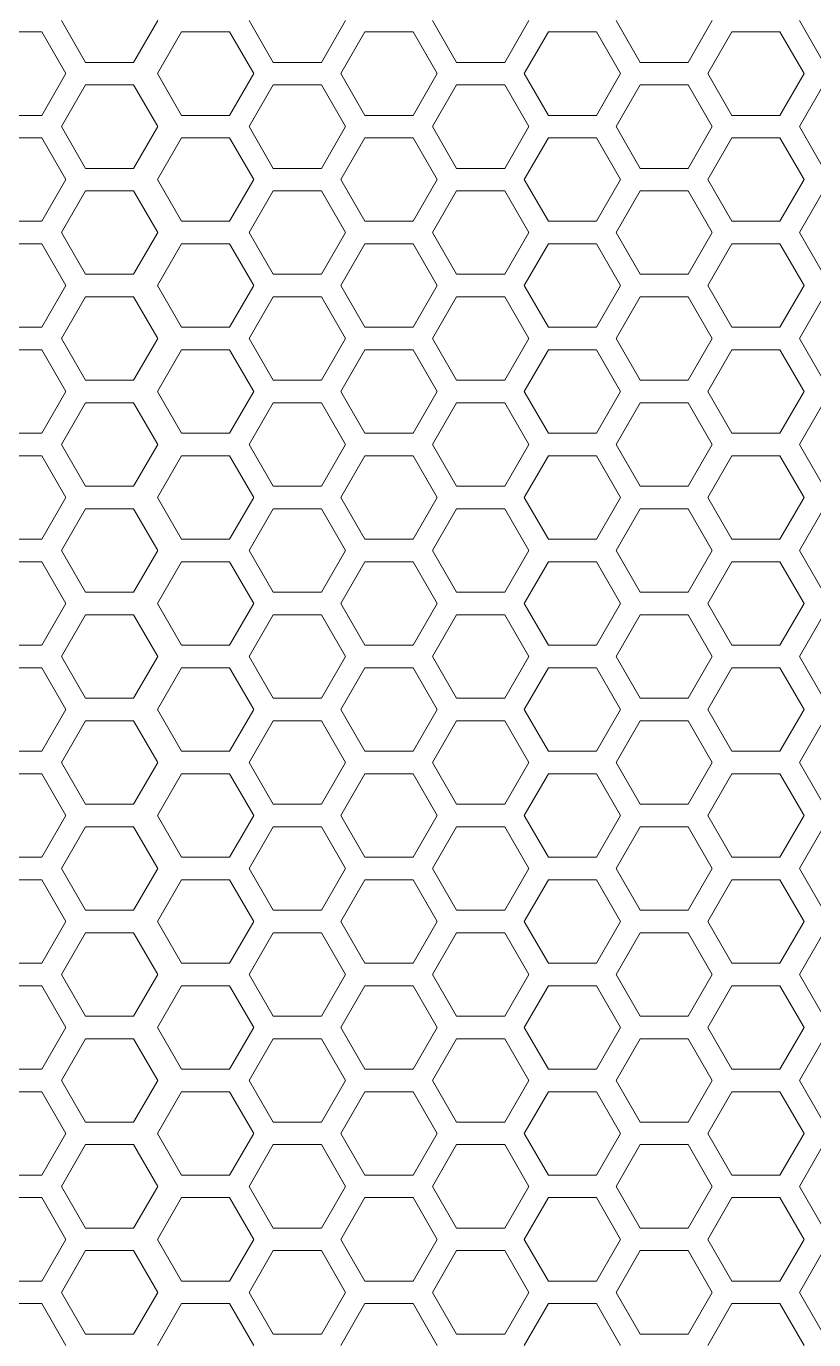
# Model space of a CAD drawing. Header units: millimetres. Extents: x 0 to 140, y -17 to 195.
# Drawn here: x 64.78 to 69.23, y 151.4 to 158.83 of the extents above; entities that cross this region are included whole.
import ezdxf

# ---------------------------------------------------------------- set-up
doc = ezdxf.new("R2010")
doc.units = ezdxf.units.MM
doc.layers.add('4203-42785_1_0', color=7, linetype='Continuous')

# ---------------------------------------------------------------- blocks, each defined once
blk = doc.blocks.new('a')
at = {"layer": '4203-42785_1_0', "color": 0, "linetype": 'ByBlock', "lineweight": 9}
for p, q in [((1507.2261, 468.6078), (1507.3328, 468.423)), ((1507.5463, 468.423), (1507.653, 468.6078)), ((1508.0394, 468.6078), (1508.1461, 468.423)), ((1508.3595, 468.423), (1508.4662, 468.6078)), ((1508.8527, 468.6078), (1508.9594, 468.423)), ((1509.1728, 468.423), (1509.2795, 468.6078)), ((1509.6659, 468.6078), (1509.7726, 468.423)), ((1516.1721, 468.6078), (1516.2788, 468.423)), ((1516.4922, 468.423), (1516.5989, 468.6078)), ((1506.9262, 468.5579), (1506.8194, 468.3731)), ((1507.1396, 468.5579), (1506.9262, 468.5579)), ((1507.2464, 468.3731), (1507.1396, 468.5579)), ((1507.7395, 468.5579), (1507.6327, 468.3731)), ((1507.9529, 468.5579), (1507.7395, 468.5579)), ((1508.0596, 468.3731), (1507.9529, 468.5579)), ((1508.5527, 468.5579), (1508.446, 468.3731)), ((1508.7661, 468.5579), (1508.5527, 468.5579)), ((1508.8728, 468.3731), (1508.7661, 468.5579)), ((1509.366, 468.5579), (1509.2593, 468.3731)), ((1509.5794, 468.5579), (1509.366, 468.5579)), ((1509.6862, 468.3731), (1509.5794, 468.5579)), ((1516.0855, 468.5579), (1515.8721, 468.5579)), ((1516.1923, 468.3731), (1516.0855, 468.5579)), ((1507.3328, 468.423), (1507.5463, 468.423)), ((1508.1461, 468.423), (1508.3595, 468.423)), ((1508.9594, 468.423), (1509.1728, 468.423)), ((1516.2788, 468.423), (1516.4922, 468.423)), ((1506.8194, 468.3731), (1506.9262, 468.1882)), ((1507.1396, 468.1882), (1507.2464, 468.3731)), ((1507.6327, 468.3731), (1507.7395, 468.1882)), ((1507.9529, 468.1882), (1508.0596, 468.3731)), ((1508.446, 468.3731), (1508.5527, 468.1882)), ((1508.7661, 468.1882), (1508.8728, 468.3731)), ((1509.2593, 468.3731), (1509.366, 468.1882)), ((1509.5794, 468.1882), (1509.6862, 468.3731)), ((1516.0855, 468.1882), (1516.1923, 468.3731)), ((1507.3328, 468.3232), (1507.2261, 468.1383)), ((1507.5463, 468.3232), (1507.3328, 468.3232)), ((1507.653, 468.1383), (1507.5463, 468.3232)), ((1508.1461, 468.3232), (1508.0394, 468.1383)), ((1508.3595, 468.3232), (1508.1461, 468.3232)), ((1508.4662, 468.1383), (1508.3595, 468.3232)), ((1508.9594, 468.3232), (1508.8527, 468.1383)), ((1509.1728, 468.3232), (1508.9594, 468.3232)), ((1509.2795, 468.1383), (1509.1728, 468.3232)), ((1509.7726, 468.3232), (1509.6659, 468.1383)), ((1516.2788, 468.3232), (1516.1721, 468.1383)), ((1516.4922, 468.3232), (1516.2788, 468.3232)), ((1516.5989, 468.1383), (1516.4922, 468.3232)), ((1506.9262, 468.1882), (1507.1396, 468.1882)), ((1507.7395, 468.1882), (1507.9529, 468.1882)), ((1508.5527, 468.1882), (1508.7661, 468.1882)), ((1509.366, 468.1882), (1509.5794, 468.1882)), ((1515.8721, 468.1882), (1516.0855, 468.1882)), ((1507.2261, 468.1383), (1507.3328, 467.9534)), ((1507.5463, 467.9534), (1507.653, 468.1383)), ((1508.0394, 468.1383), (1508.1461, 467.9534)), ((1508.3595, 467.9534), (1508.4662, 468.1383)), ((1508.8527, 468.1383), (1508.9594, 467.9534)), ((1509.1728, 467.9534), (1509.2795, 468.1383)), ((1509.6659, 468.1383), (1509.7726, 467.9534)), ((1516.1721, 468.1383), (1516.2788, 467.9534)), ((1516.4922, 467.9534), (1516.5989, 468.1383)), ((1506.9262, 468.0884), (1506.8194, 467.9035)), ((1507.1396, 468.0884), (1506.9262, 468.0884)), ((1507.2464, 467.9035), (1507.1396, 468.0884)), ((1507.7395, 468.0884), (1507.6327, 467.9035)), ((1507.9529, 468.0884), (1507.7395, 468.0884)), ((1508.0596, 467.9035), (1507.9529, 468.0884)), ((1508.5527, 468.0884), (1508.446, 467.9035)), ((1508.7661, 468.0884), (1508.5527, 468.0884)), ((1508.8728, 467.9035), (1508.7661, 468.0884)), ((1509.366, 468.0884), (1509.2593, 467.9035)), ((1509.5794, 468.0884), (1509.366, 468.0884)), ((1509.6862, 467.9035), (1509.5794, 468.0884)), ((1516.0855, 468.0884), (1515.8721, 468.0884)), ((1516.1923, 467.9035), (1516.0855, 468.0884)), ((1507.3328, 467.9534), (1507.5463, 467.9534)), ((1508.1461, 467.9534), (1508.3595, 467.9534)), ((1508.9594, 467.9534), (1509.1728, 467.9534)), ((1516.2788, 467.9534), (1516.4922, 467.9534)), ((1506.8194, 467.9035), (1506.9262, 467.7187)), ((1507.1396, 467.7187), (1507.2464, 467.9035)), ((1507.6327, 467.9035), (1507.7395, 467.7187)), ((1507.9529, 467.7187), (1508.0596, 467.9035)), ((1508.446, 467.9035), (1508.5527, 467.7187)), ((1508.7661, 467.7187), (1508.8728, 467.9035)), ((1509.2593, 467.9035), (1509.366, 467.7187)), ((1509.5794, 467.7187), (1509.6862, 467.9035)), ((1516.0855, 467.7187), (1516.1923, 467.9035)), ((1507.3328, 467.8536), (1507.2261, 467.6687)), ((1507.5463, 467.8536), (1507.3328, 467.8536)), ((1507.653, 467.6687), (1507.5463, 467.8536)), ((1508.1461, 467.8536), (1508.0394, 467.6687)), ((1508.3595, 467.8536), (1508.1461, 467.8536)), ((1508.4662, 467.6687), (1508.3595, 467.8536)), ((1508.9594, 467.8536), (1508.8527, 467.6687)), ((1509.1728, 467.8536), (1508.9594, 467.8536)), ((1509.2795, 467.6687), (1509.1728, 467.8536)), ((1509.7726, 467.8536), (1509.6659, 467.6687)), ((1516.2788, 467.8536), (1516.1721, 467.6687)), ((1516.4922, 467.8536), (1516.2788, 467.8536)), ((1516.5989, 467.6687), (1516.4922, 467.8536)), ((1506.9262, 467.7187), (1507.1396, 467.7187)), ((1507.7395, 467.7187), (1507.9529, 467.7187)), ((1508.5527, 467.7187), (1508.7661, 467.7187)), ((1509.366, 467.7187), (1509.5794, 467.7187)), ((1515.8721, 467.7187), (1516.0855, 467.7187)), ((1507.2261, 467.6687), (1507.3328, 467.4839)), ((1507.5463, 467.4839), (1507.653, 467.6687)), ((1508.0394, 467.6687), (1508.1461, 467.4839)), ((1508.3595, 467.4839), (1508.4662, 467.6687)), ((1508.8527, 467.6687), (1508.9594, 467.4839)), ((1509.1728, 467.4839), (1509.2795, 467.6687)), ((1509.6659, 467.6687), (1509.7726, 467.4839)), ((1516.1721, 467.6687), (1516.2788, 467.4839)), ((1516.4922, 467.4839), (1516.5989, 467.6687)), ((1506.9262, 467.6188), (1506.8194, 467.434)), ((1507.1396, 467.6188), (1506.9262, 467.6188)), ((1507.2464, 467.434), (1507.1396, 467.6188)), ((1507.7395, 467.6188), (1507.6327, 467.434)), ((1507.9529, 467.6188), (1507.7395, 467.6188)), ((1508.0596, 467.434), (1507.9529, 467.6188)), ((1508.5527, 467.6188), (1508.446, 467.434)), ((1508.7661, 467.6188), (1508.5527, 467.6188)), ((1508.8728, 467.434), (1508.7661, 467.6188)), ((1509.366, 467.6188), (1509.2593, 467.434)), ((1509.5794, 467.6188), (1509.366, 467.6188)), ((1509.6862, 467.434), (1509.5794, 467.6188)), ((1516.0855, 467.6188), (1515.8721, 467.6188)), ((1516.1923, 467.434), (1516.0855, 467.6188)), ((1507.3328, 467.4839), (1507.5463, 467.4839)), ((1508.1461, 467.4839), (1508.3595, 467.4839)), ((1508.9594, 467.4839), (1509.1728, 467.4839)), ((1516.2788, 467.4839), (1516.4922, 467.4839)), ((1506.8194, 467.434), (1506.9262, 467.2491)), ((1507.1396, 467.2491), (1507.2464, 467.434)), ((1507.6327, 467.434), (1507.7395, 467.2491)), ((1507.9529, 467.2491), (1508.0596, 467.434)), ((1508.446, 467.434), (1508.5527, 467.2491)), ((1508.7661, 467.2491), (1508.8728, 467.434)), ((1509.2593, 467.434), (1509.366, 467.2491)), ((1509.5794, 467.2491), (1509.6862, 467.434)), ((1516.0855, 467.2491), (1516.1923, 467.434)), ((1507.3328, 467.3841), (1507.2261, 467.1992)), ((1507.5463, 467.3841), (1507.3328, 467.3841)), ((1507.653, 467.1992), (1507.5463, 467.3841)), ((1508.1461, 467.3841), (1508.0394, 467.1992)), ((1508.3595, 467.3841), (1508.1461, 467.3841)), ((1508.4662, 467.1992), (1508.3595, 467.3841)), ((1508.9594, 467.3841), (1508.8527, 467.1992)), ((1509.1728, 467.3841), (1508.9594, 467.3841)), ((1509.2795, 467.1992), (1509.1728, 467.3841)), ((1509.7726, 467.3841), (1509.6659, 467.1992)), ((1516.2788, 467.3841), (1516.1721, 467.1992)), ((1516.4922, 467.3841), (1516.2788, 467.3841)), ((1516.5989, 467.1992), (1516.4922, 467.3841)), ((1506.9262, 467.2491), (1507.1396, 467.2491)), ((1507.7395, 467.2491), (1507.9529, 467.2491)), ((1508.5527, 467.2491), (1508.7661, 467.2491)), ((1509.366, 467.2491), (1509.5794, 467.2491)), ((1515.8721, 467.2491), (1516.0855, 467.2491)), ((1507.2261, 467.1992), (1507.3328, 467.0143)), ((1507.5463, 467.0143), (1507.653, 467.1992)), ((1508.0394, 467.1992), (1508.1461, 467.0143)), ((1508.3595, 467.0143), (1508.4662, 467.1992)), ((1508.8527, 467.1992), (1508.9594, 467.0143)), ((1509.1728, 467.0143), (1509.2795, 467.1992)), ((1509.6659, 467.1992), (1509.7726, 467.0143)), ((1516.1721, 467.1992), (1516.2788, 467.0143)), ((1516.4922, 467.0143), (1516.5989, 467.1992)), ((1506.9262, 467.1493), (1506.8194, 466.9644)), ((1507.1396, 467.1493), (1506.9262, 467.1493)), ((1507.2464, 466.9644), (1507.1396, 467.1493)), ((1507.7395, 467.1493), (1507.6327, 466.9644)), ((1507.9529, 467.1493), (1507.7395, 467.1493)), ((1508.0596, 466.9644), (1507.9529, 467.1493)), ((1508.5527, 467.1493), (1508.446, 466.9644)), ((1508.7661, 467.1493), (1508.5527, 467.1493)), ((1508.8728, 466.9644), (1508.7661, 467.1493)), ((1509.366, 467.1493), (1509.2593, 466.9644)), ((1509.5794, 467.1493), (1509.366, 467.1493)), ((1509.6862, 466.9644), (1509.5794, 467.1493)), ((1516.0855, 467.1493), (1515.8721, 467.1493)), ((1516.1923, 466.9644), (1516.0855, 467.1493)), ((1507.3328, 467.0143), (1507.5463, 467.0143)), ((1508.1461, 467.0143), (1508.3595, 467.0143)), ((1508.9594, 467.0143), (1509.1728, 467.0143)), ((1516.2788, 467.0143), (1516.4922, 467.0143)), ((1506.8194, 466.9644), (1506.9262, 466.7796)), ((1507.1396, 466.7796), (1507.2464, 466.9644)), ((1507.6327, 466.9644), (1507.7395, 466.7796)), ((1507.9529, 466.7796), (1508.0596, 466.9644)), ((1508.446, 466.9644), (1508.5527, 466.7796)), ((1508.7661, 466.7796), (1508.8728, 466.9644)), ((1509.2593, 466.9644), (1509.366, 466.7796)), ((1509.5794, 466.7796), (1509.6862, 466.9644)), ((1516.0855, 466.7796), (1516.1923, 466.9644)), ((1507.3328, 466.9145), (1507.2261, 466.7297)), ((1507.5463, 466.9145), (1507.3328, 466.9145)), ((1507.653, 466.7297), (1507.5463, 466.9145)), ((1508.1461, 466.9145), (1508.0394, 466.7297)), ((1508.3595, 466.9145), (1508.1461, 466.9145)), ((1508.4662, 466.7297), (1508.3595, 466.9145)), ((1508.9594, 466.9145), (1508.8527, 466.7297)), ((1509.1728, 466.9145), (1508.9594, 466.9145)), ((1509.2795, 466.7297), (1509.1728, 466.9145)), ((1509.7726, 466.9145), (1509.6659, 466.7297)), ((1516.2788, 466.9145), (1516.1721, 466.7297)), ((1516.4922, 466.9145), (1516.2788, 466.9145)), ((1516.5989, 466.7297), (1516.4922, 466.9145)), ((1506.9262, 466.7796), (1507.1396, 466.7796)), ((1507.7395, 466.7796), (1507.9529, 466.7796)), ((1508.5527, 466.7796), (1508.7661, 466.7796)), ((1509.366, 466.7796), (1509.5794, 466.7796)), ((1515.8721, 466.7796), (1516.0855, 466.7796)), ((1507.2261, 466.7297), (1507.3328, 466.5448)), ((1507.5463, 466.5448), (1507.653, 466.7297)), ((1508.0394, 466.7297), (1508.1461, 466.5448)), ((1508.3595, 466.5448), (1508.4662, 466.7297)), ((1508.8527, 466.7297), (1508.9594, 466.5448)), ((1509.1728, 466.5448), (1509.2795, 466.7297)), ((1509.6659, 466.7297), (1509.7726, 466.5448)), ((1516.1721, 466.7297), (1516.2788, 466.5448)), ((1516.4922, 466.5448), (1516.5989, 466.7297)), ((1506.9262, 466.6798), (1506.8194, 466.4949)), ((1507.1396, 466.6798), (1506.9262, 466.6798)), ((1507.2464, 466.4949), (1507.1396, 466.6798)), ((1507.7395, 466.6798), (1507.6327, 466.4949)), ((1507.9529, 466.6798), (1507.7395, 466.6798)), ((1508.0596, 466.4949), (1507.9529, 466.6798)), ((1508.5527, 466.6798), (1508.446, 466.4949)), ((1508.7661, 466.6798), (1508.5527, 466.6798)), ((1508.8728, 466.4949), (1508.7661, 466.6798)), ((1509.366, 466.6798), (1509.2593, 466.4949)), ((1509.5794, 466.6798), (1509.366, 466.6798)), ((1509.6862, 466.4949), (1509.5794, 466.6798)), ((1516.0855, 466.6798), (1515.8721, 466.6798)), ((1516.1923, 466.4949), (1516.0855, 466.6798)), ((1507.3328, 466.5448), (1507.5463, 466.5448)), ((1508.1461, 466.5448), (1508.3595, 466.5448)), ((1508.9594, 466.5448), (1509.1728, 466.5448)), ((1516.2788, 466.5448), (1516.4922, 466.5448)), ((1506.8194, 466.4949), (1506.9262, 466.31)), ((1507.1396, 466.31), (1507.2464, 466.4949)), ((1507.6327, 466.4949), (1507.7395, 466.31)), ((1507.9529, 466.31), (1508.0596, 466.4949)), ((1508.446, 466.4949), (1508.5527, 466.31)), ((1508.7661, 466.31), (1508.8728, 466.4949)), ((1509.2593, 466.4949), (1509.366, 466.31)), ((1509.5794, 466.31), (1509.6862, 466.4949)), ((1516.0855, 466.31), (1516.1923, 466.4949)), ((1507.3328, 466.445), (1507.2261, 466.2601)), ((1507.5463, 466.445), (1507.3328, 466.445)), ((1507.653, 466.2601), (1507.5463, 466.445)), ((1508.1461, 466.445), (1508.0394, 466.2601)), ((1508.3595, 466.445), (1508.1461, 466.445)), ((1508.4662, 466.2601), (1508.3595, 466.445)), ((1508.9594, 466.445), (1508.8527, 466.2601)), ((1509.1728, 466.445), (1508.9594, 466.445)), ((1509.2795, 466.2601), (1509.1728, 466.445)), ((1509.7726, 466.445), (1509.6659, 466.2601)), ((1516.2788, 466.445), (1516.1721, 466.2601)), ((1516.4922, 466.445), (1516.2788, 466.445)), ((1516.5989, 466.2601), (1516.4922, 466.445)), ((1506.9262, 466.31), (1507.1396, 466.31)), ((1507.7395, 466.31), (1507.9529, 466.31)), ((1508.5527, 466.31), (1508.7661, 466.31)), ((1509.366, 466.31), (1509.5794, 466.31)), ((1515.8721, 466.31), (1516.0855, 466.31)), ((1507.2261, 466.2601), (1507.3328, 466.0753)), ((1507.5463, 466.0753), (1507.653, 466.2601)), ((1508.0394, 466.2601), (1508.1461, 466.0753)), ((1508.3595, 466.0753), (1508.4662, 466.2601)), ((1508.8527, 466.2601), (1508.9594, 466.0753)), ((1509.1728, 466.0753), (1509.2795, 466.2601)), ((1509.6659, 466.2601), (1509.7726, 466.0753)), ((1516.1721, 466.2601), (1516.2788, 466.0753)), ((1516.4922, 466.0753), (1516.5989, 466.2601)), ((1506.9262, 466.2102), (1506.8194, 466.0253)), ((1507.1396, 466.2102), (1506.9262, 466.2102)), ((1507.2464, 466.0253), (1507.1396, 466.2102)), ((1507.7395, 466.2102), (1507.6327, 466.0253)), ((1507.9529, 466.2102), (1507.7395, 466.2102)), ((1508.0596, 466.0253), (1507.9529, 466.2102)), ((1508.5527, 466.2102), (1508.446, 466.0253)), ((1508.7661, 466.2102), (1508.5527, 466.2102)), ((1508.8728, 466.0253), (1508.7661, 466.2102)), ((1509.366, 466.2102), (1509.2593, 466.0253)), ((1509.5794, 466.2102), (1509.366, 466.2102)), ((1509.6862, 466.0253), (1509.5794, 466.2102)), ((1516.0855, 466.2102), (1515.8721, 466.2102)), ((1516.1923, 466.0253), (1516.0855, 466.2102)), ((1507.3328, 466.0753), (1507.5463, 466.0753)), ((1508.1461, 466.0753), (1508.3595, 466.0753)), ((1508.9594, 466.0753), (1509.1728, 466.0753)), ((1516.2788, 466.0753), (1516.4922, 466.0753)), ((1506.8194, 466.0253), (1506.9262, 465.8405)), ((1507.1396, 465.8405), (1507.2464, 466.0253)), ((1507.6327, 466.0253), (1507.7395, 465.8405)), ((1507.9529, 465.8405), (1508.0596, 466.0253)), ((1508.446, 466.0253), (1508.5527, 465.8405)), ((1508.7661, 465.8405), (1508.8728, 466.0253)), ((1509.2593, 466.0253), (1509.366, 465.8405)), ((1509.5794, 465.8405), (1509.6862, 466.0253)), ((1516.0855, 465.8405), (1516.1923, 466.0253)), ((1507.3328, 465.9754), (1507.2261, 465.7906)), ((1507.5463, 465.9754), (1507.3328, 465.9754)), ((1507.653, 465.7906), (1507.5463, 465.9754)), ((1508.1461, 465.9754), (1508.0394, 465.7906)), ((1508.3595, 465.9754), (1508.1461, 465.9754)), ((1508.4662, 465.7906), (1508.3595, 465.9754)), ((1508.9594, 465.9754), (1508.8527, 465.7906)), ((1509.1728, 465.9754), (1508.9594, 465.9754)), ((1509.2795, 465.7906), (1509.1728, 465.9754)), ((1509.7726, 465.9754), (1509.6659, 465.7906)), ((1516.2788, 465.9754), (1516.1721, 465.7906)), ((1516.4922, 465.9754), (1516.2788, 465.9754)), ((1516.5989, 465.7906), (1516.4922, 465.9754)), ((1506.9262, 465.8405), (1507.1396, 465.8405)), ((1507.2261, 465.7906), (1507.3328, 465.6057)), ((1507.5463, 465.6057), (1507.653, 465.7906)), ((1507.7395, 465.8405), (1507.9529, 465.8405)), ((1508.0394, 465.7906), (1508.1461, 465.6057)), ((1508.3595, 465.6057), (1508.4662, 465.7906)), ((1508.5527, 465.8405), (1508.7661, 465.8405)), ((1508.8527, 465.7906), (1508.9594, 465.6057)), ((1509.1728, 465.6057), (1509.2795, 465.7906)), ((1509.366, 465.8405), (1509.5794, 465.8405)), ((1509.6659, 465.7906), (1509.7726, 465.6057)), ((1515.8721, 465.8405), (1516.0855, 465.8405)), ((1516.1721, 465.7906), (1516.2788, 465.6057)), ((1516.4922, 465.6057), (1516.5989, 465.7906)), ((1506.9262, 465.7407), (1506.8194, 465.5558)), ((1507.1396, 465.7407), (1506.9262, 465.7407)), ((1507.2464, 465.5558), (1507.1396, 465.7407)), ((1507.7395, 465.7407), (1507.6327, 465.5558)), ((1507.9529, 465.7407), (1507.7395, 465.7407)), ((1508.0596, 465.5558), (1507.9529, 465.7407)), ((1508.5527, 465.7407), (1508.446, 465.5558)), ((1508.7661, 465.7407), (1508.5527, 465.7407)), ((1508.8728, 465.5558), (1508.7661, 465.7407)), ((1509.366, 465.7407), (1509.2593, 465.5558)), ((1509.5794, 465.7407), (1509.366, 465.7407)), ((1509.6862, 465.5558), (1509.5794, 465.7407)), ((1516.0855, 465.7407), (1515.8721, 465.7407)), ((1516.1923, 465.5558), (1516.0855, 465.7407)), ((1506.8194, 465.5558), (1506.9262, 465.3709)), ((1507.1396, 465.3709), (1507.2464, 465.5558)), ((1507.3328, 465.6057), (1507.5463, 465.6057)), ((1507.6327, 465.5558), (1507.7395, 465.3709)), ((1507.9529, 465.3709), (1508.0596, 465.5558)), ((1508.1461, 465.6057), (1508.3595, 465.6057)), ((1508.446, 465.5558), (1508.5527, 465.3709)), ((1508.7661, 465.3709), (1508.8728, 465.5558)), ((1508.9594, 465.6057), (1509.1728, 465.6057)), ((1509.2593, 465.5558), (1509.366, 465.3709)), ((1509.5794, 465.3709), (1509.6862, 465.5558)), ((1516.0855, 465.3709), (1516.1923, 465.5558)), ((1516.2788, 465.6057), (1516.4922, 465.6057)), ((1507.3328, 465.5059), (1507.2261, 465.321)), ((1507.5463, 465.5059), (1507.3328, 465.5059)), ((1507.653, 465.321), (1507.5463, 465.5059)), ((1508.1461, 465.5059), (1508.0394, 465.321)), ((1508.3595, 465.5059), (1508.1461, 465.5059)), ((1508.4662, 465.321), (1508.3595, 465.5059)), ((1508.9594, 465.5059), (1508.8527, 465.321)), ((1509.1728, 465.5059), (1508.9594, 465.5059)), ((1509.2795, 465.321), (1509.1728, 465.5059)), ((1509.7726, 465.5059), (1509.6659, 465.321)), ((1516.2788, 465.5059), (1516.1721, 465.321)), ((1516.4922, 465.5059), (1516.2788, 465.5059)), ((1516.5989, 465.321), (1516.4922, 465.5059)), ((1506.9262, 465.3709), (1507.1396, 465.3709)), ((1507.2261, 465.321), (1507.3328, 465.1362)), ((1507.5463, 465.1362), (1507.653, 465.321)), ((1507.7395, 465.3709), (1507.9529, 465.3709)), ((1508.0394, 465.321), (1508.1461, 465.1362)), ((1508.3595, 465.1362), (1508.4662, 465.321)), ((1508.5527, 465.3709), (1508.7661, 465.3709)), ((1508.8527, 465.321), (1508.9594, 465.1362)), ((1509.1728, 465.1362), (1509.2795, 465.321)), ((1509.366, 465.3709), (1509.5794, 465.3709)), ((1509.6659, 465.321), (1509.7726, 465.1362)), ((1515.8721, 465.3709), (1516.0855, 465.3709)), ((1516.1721, 465.321), (1516.2788, 465.1362)), ((1516.4922, 465.1362), (1516.5989, 465.321)), ((1506.9262, 465.2711), (1506.8194, 465.0863)), ((1507.1396, 465.2711), (1506.9262, 465.2711)), ((1507.2464, 465.0863), (1507.1396, 465.2711)), ((1507.7395, 465.2711), (1507.6327, 465.0863)), ((1507.9529, 465.2711), (1507.7395, 465.2711)), ((1508.0596, 465.0863), (1507.9529, 465.2711)), ((1508.5527, 465.2711), (1508.446, 465.0863)), ((1508.7661, 465.2711), (1508.5527, 465.2711)), ((1508.8728, 465.0863), (1508.7661, 465.2711)), ((1509.366, 465.2711), (1509.2593, 465.0863)), ((1509.5794, 465.2711), (1509.366, 465.2711)), ((1509.6862, 465.0863), (1509.5794, 465.2711)), ((1516.0855, 465.2711), (1515.8721, 465.2711)), ((1516.1923, 465.0863), (1516.0855, 465.2711)), ((1506.8194, 465.0863), (1506.9262, 464.9014)), ((1507.1929, 464.9939), (1507.2464, 465.0863)), ((1507.3328, 465.1362), (1507.5463, 465.1362)), ((1507.6327, 465.0863), (1507.7395, 464.9014)), ((1507.9529, 464.9014), (1508.0596, 465.0863)), ((1508.1461, 465.1362), (1508.3595, 465.1362)), ((1508.446, 465.0863), (1508.5527, 464.9014)), ((1508.7661, 464.9014), (1508.8728, 465.0863)), ((1508.9594, 465.1362), (1509.1728, 465.1362)), ((1509.2593, 465.0863), (1509.366, 464.9014)), ((1509.5794, 464.9014), (1509.6862, 465.0863)), ((1516.0855, 464.9014), (1516.1923, 465.0863)), ((1516.2788, 465.1362), (1516.4922, 465.1362)), ((1507.3328, 465.0363), (1507.2261, 464.8515)), ((1507.5463, 465.0363), (1507.3328, 465.0363)), ((1507.653, 464.8515), (1507.5463, 465.0363)), ((1508.1461, 465.0363), (1508.0394, 464.8515)), ((1508.3595, 465.0363), (1508.1461, 465.0363)), ((1508.4662, 464.8515), (1508.3595, 465.0363)), ((1508.9594, 465.0363), (1508.8527, 464.8515)), ((1509.1728, 465.0363), (1508.9594, 465.0363)), ((1509.2795, 464.8515), (1509.1728, 465.0363)), ((1509.7726, 465.0363), (1509.6659, 464.8515)), ((1516.2788, 465.0363), (1516.1721, 464.8515)), ((1516.4922, 465.0363), (1516.2788, 465.0363)), ((1516.5989, 464.8515), (1516.4922, 465.0363)), ((1507.1396, 464.9014), (1507.1929, 464.9939)), ((1506.9262, 464.9014), (1507.1396, 464.9014)), ((1507.7395, 464.9014), (1507.9529, 464.9014)), ((1508.5527, 464.9014), (1508.7661, 464.9014)), ((1509.366, 464.9014), (1509.5794, 464.9014)), ((1515.8721, 464.9014), (1516.0855, 464.9014)), ((1506.9262, 464.8016), (1506.8194, 464.6167)), ((1507.1396, 464.8016), (1506.9262, 464.8016)), ((1507.2464, 464.6167), (1507.1396, 464.8016)), ((1507.2261, 464.8515), (1507.3328, 464.6666)), ((1507.5463, 464.6666), (1507.653, 464.8515)), ((1507.7395, 464.8016), (1507.6327, 464.6167)), ((1507.9529, 464.8016), (1507.7395, 464.8016)), ((1508.0596, 464.6167), (1507.9529, 464.8016)), ((1508.0394, 464.8515), (1508.1461, 464.6666)), ((1508.3595, 464.6666), (1508.4662, 464.8515)), ((1508.5527, 464.8016), (1508.446, 464.6167)), ((1508.7661, 464.8016), (1508.5527, 464.8016)), ((1508.8728, 464.6167), (1508.7661, 464.8016)), ((1508.8527, 464.8515), (1508.9594, 464.6666)), ((1509.1728, 464.6666), (1509.2795, 464.8515)), ((1509.366, 464.8016), (1509.2593, 464.6167)), ((1509.5794, 464.8016), (1509.366, 464.8016)), ((1509.6862, 464.6167), (1509.5794, 464.8016)), ((1509.6659, 464.8515), (1509.7726, 464.6666)), ((1516.0855, 464.8016), (1515.8721, 464.8016)), ((1516.1923, 464.6167), (1516.0855, 464.8016)), ((1516.1721, 464.8515), (1516.2788, 464.6666)), ((1516.4922, 464.6666), (1516.5989, 464.8515)), ((1507.3328, 464.6666), (1507.5463, 464.6666)), ((1508.1461, 464.6666), (1508.3595, 464.6666)), ((1508.9594, 464.6666), (1509.1728, 464.6666)), ((1516.2788, 464.6666), (1516.4922, 464.6666)), ((1506.8194, 464.6167), (1506.9262, 464.4318)), ((1507.1396, 464.4318), (1507.2464, 464.6167)), ((1507.3328, 464.5668), (1507.2261, 464.3819)), ((1507.5463, 464.5668), (1507.3328, 464.5668)), ((1507.653, 464.3819), (1507.5463, 464.5668)), ((1507.6327, 464.6167), (1507.7395, 464.4318)), ((1507.9529, 464.4318), (1508.0596, 464.6167)), ((1508.1461, 464.5668), (1508.0394, 464.3819)), ((1508.3595, 464.5668), (1508.1461, 464.5668)), ((1508.4662, 464.3819), (1508.3595, 464.5668)), ((1508.446, 464.6167), (1508.5527, 464.4318)), ((1508.7661, 464.4318), (1508.8728, 464.6167)), ((1508.9594, 464.5668), (1508.8527, 464.3819)), ((1509.1728, 464.5668), (1508.9594, 464.5668)), ((1509.2795, 464.3819), (1509.1728, 464.5668)), ((1509.2593, 464.6167), (1509.366, 464.4318)), ((1509.5794, 464.4318), (1509.6862, 464.6167)), ((1509.7726, 464.5668), (1509.6659, 464.3819)), ((1516.0855, 464.4318), (1516.1923, 464.6167)), ((1516.2788, 464.5668), (1516.1721, 464.3819)), ((1516.4922, 464.5668), (1516.2788, 464.5668)), ((1516.5989, 464.3819), (1516.4922, 464.5668)), ((1506.9262, 464.4318), (1507.1396, 464.4318)), ((1507.7395, 464.4318), (1507.9529, 464.4318)), ((1508.5527, 464.4318), (1508.7661, 464.4318)), ((1509.366, 464.4318), (1509.5794, 464.4318)), ((1515.8721, 464.4318), (1516.0855, 464.4318)), ((1506.9262, 464.332), (1506.8194, 464.1472)), ((1507.1396, 464.332), (1506.9262, 464.332)), ((1507.2464, 464.1472), (1507.1396, 464.332)), ((1507.2261, 464.3819), (1507.3328, 464.1971)), ((1507.5463, 464.1971), (1507.653, 464.3819)), ((1507.7395, 464.332), (1507.6327, 464.1472)), ((1507.9529, 464.332), (1507.7395, 464.332)), ((1508.0596, 464.1472), (1507.9529, 464.332)), ((1508.0394, 464.3819), (1508.1461, 464.1971)), ((1508.3595, 464.1971), (1508.4662, 464.3819)), ((1508.5527, 464.332), (1508.446, 464.1472)), ((1508.7661, 464.332), (1508.5527, 464.332)), ((1508.8728, 464.1472), (1508.7661, 464.332)), ((1508.8527, 464.3819), (1508.9594, 464.1971)), ((1509.1728, 464.1971), (1509.2795, 464.3819)), ((1509.366, 464.332), (1509.2593, 464.1472)), ((1509.5794, 464.332), (1509.366, 464.332)), ((1509.6862, 464.1472), (1509.5794, 464.332)), ((1509.6659, 464.3819), (1509.7726, 464.1971)), ((1516.0855, 464.332), (1515.8721, 464.332)), ((1516.1923, 464.1472), (1516.0855, 464.332)), ((1516.1721, 464.3819), (1516.2788, 464.1971)), ((1516.4922, 464.1971), (1516.5989, 464.3819)), ((1507.3328, 464.1971), (1507.5463, 464.1971)), ((1508.1461, 464.1971), (1508.3595, 464.1971)), ((1508.9594, 464.1971), (1509.1728, 464.1971)), ((1516.2788, 464.1971), (1516.4922, 464.1971)), ((1506.8194, 464.1472), (1506.9262, 463.9623)), ((1507.1396, 463.9623), (1507.2464, 464.1472)), ((1507.3328, 464.0973), (1507.2261, 463.9124)), ((1507.5463, 464.0973), (1507.3328, 464.0973)), ((1507.653, 463.9124), (1507.5463, 464.0973)), ((1507.6327, 464.1472), (1507.7395, 463.9623)), ((1507.9529, 463.9623), (1508.0596, 464.1472)), ((1508.1461, 464.0973), (1508.0394, 463.9124)), ((1508.3595, 464.0973), (1508.1461, 464.0973)), ((1508.4662, 463.9124), (1508.3595, 464.0973)), ((1508.446, 464.1472), (1508.5527, 463.9623)), ((1508.7661, 463.9623), (1508.8728, 464.1472)), ((1508.9594, 464.0973), (1508.8527, 463.9124)), ((1509.1728, 464.0973), (1508.9594, 464.0973)), ((1509.2795, 463.9124), (1509.1728, 464.0973)), ((1509.2593, 464.1472), (1509.366, 463.9623)), ((1509.5794, 463.9623), (1509.6862, 464.1472)), ((1509.7726, 464.0973), (1509.6659, 463.9124)), ((1516.0855, 463.9623), (1516.1923, 464.1472)), ((1516.2788, 464.0973), (1516.1721, 463.9124)), ((1516.4922, 464.0973), (1516.2788, 464.0973)), ((1516.5989, 463.9124), (1516.4922, 464.0973)), ((1506.9262, 463.9623), (1507.1396, 463.9623)), ((1507.7395, 463.9623), (1507.9529, 463.9623)), ((1508.5527, 463.9623), (1508.7661, 463.9623)), ((1509.366, 463.9623), (1509.5794, 463.9623)), ((1515.8721, 463.9623), (1516.0855, 463.9623)), ((1507.2261, 463.9124), (1507.3328, 463.7275)), ((1507.5463, 463.7275), (1507.653, 463.9124)), ((1508.0394, 463.9124), (1508.1461, 463.7275)), ((1508.3595, 463.7275), (1508.4662, 463.9124)), ((1508.8527, 463.9124), (1508.9594, 463.7275)), ((1509.1728, 463.7275), (1509.2795, 463.9124)), ((1509.6659, 463.9124), (1509.7726, 463.7275)), ((1516.1721, 463.9124), (1516.2788, 463.7275)), ((1516.4922, 463.7275), (1516.5989, 463.9124)), ((1506.9262, 463.8625), (1506.8194, 463.6776)), ((1507.1396, 463.8625), (1506.9262, 463.8625)), ((1507.2464, 463.6776), (1507.1396, 463.8625)), ((1507.7395, 463.8625), (1507.6327, 463.6776)), ((1507.9529, 463.8625), (1507.7395, 463.8625)), ((1508.0596, 463.6776), (1507.9529, 463.8625)), ((1508.5527, 463.8625), (1508.446, 463.6776)), ((1508.7661, 463.8625), (1508.5527, 463.8625)), ((1508.8728, 463.6776), (1508.7661, 463.8625)), ((1509.366, 463.8625), (1509.2593, 463.6776)), ((1509.5794, 463.8625), (1509.366, 463.8625)), ((1509.6862, 463.6776), (1509.5794, 463.8625)), ((1516.0855, 463.8625), (1515.8721, 463.8625)), ((1516.1923, 463.6776), (1516.0855, 463.8625)), ((1507.3328, 463.7275), (1507.5463, 463.7275)), ((1508.1461, 463.7275), (1508.3595, 463.7275)), ((1508.9594, 463.7275), (1509.1728, 463.7275)), ((1516.2788, 463.7275), (1516.4922, 463.7275)), ((1506.8194, 463.6776), (1506.9262, 463.4928)), ((1507.1396, 463.4928), (1507.2464, 463.6776)), ((1507.6327, 463.6776), (1507.7395, 463.4928)), ((1507.9529, 463.4928), (1508.0596, 463.6776)), ((1508.446, 463.6776), (1508.5527, 463.4928)), ((1508.7661, 463.4928), (1508.8728, 463.6776)), ((1509.2593, 463.6776), (1509.366, 463.4928)), ((1509.5794, 463.4928), (1509.6862, 463.6776)), ((1516.0855, 463.4928), (1516.1923, 463.6776)), ((1507.3328, 463.6277), (1507.2261, 463.4429)), ((1507.5463, 463.6277), (1507.3328, 463.6277)), ((1507.653, 463.4429), (1507.5463, 463.6277)), ((1508.1461, 463.6277), (1508.0394, 463.4429)), ((1508.3595, 463.6277), (1508.1461, 463.6277)), ((1508.4662, 463.4429), (1508.3595, 463.6277)), ((1508.9594, 463.6277), (1508.8527, 463.4429)), ((1509.1728, 463.6277), (1508.9594, 463.6277)), ((1509.2795, 463.4429), (1509.1728, 463.6277)), ((1509.7726, 463.6277), (1509.6659, 463.4429)), ((1516.2788, 463.6277), (1516.1721, 463.4429)), ((1516.4922, 463.6277), (1516.2788, 463.6277)), ((1516.5989, 463.4429), (1516.4922, 463.6277)), ((1506.9262, 463.4928), (1507.1396, 463.4928)), ((1507.7395, 463.4928), (1507.9529, 463.4928)), ((1508.5527, 463.4928), (1508.7661, 463.4928)), ((1509.366, 463.4928), (1509.5794, 463.4928)), ((1515.8721, 463.4928), (1516.0855, 463.4928)), ((1507.2261, 463.4429), (1507.3328, 463.258)), ((1507.5463, 463.258), (1507.653, 463.4429)), ((1508.0394, 463.4429), (1508.1461, 463.258)), ((1508.3595, 463.258), (1508.4662, 463.4429)), ((1508.8527, 463.4429), (1508.9594, 463.258)), ((1509.1728, 463.258), (1509.2795, 463.4429)), ((1509.6659, 463.4429), (1509.7726, 463.258)), ((1516.1721, 463.4429), (1516.2788, 463.258)), ((1516.4922, 463.258), (1516.5989, 463.4429)), ((1506.9262, 463.3929), (1506.8194, 463.2081)), ((1507.1396, 463.3929), (1506.9262, 463.3929)), ((1507.2464, 463.2081), (1507.1396, 463.3929)), ((1507.7395, 463.3929), (1507.6327, 463.2081)), ((1507.9529, 463.3929), (1507.7395, 463.3929)), ((1508.0596, 463.2081), (1507.9529, 463.3929)), ((1508.5527, 463.3929), (1508.446, 463.2081)), ((1508.7661, 463.3929), (1508.5527, 463.3929)), ((1508.8728, 463.2081), (1508.7661, 463.3929)), ((1509.366, 463.3929), (1509.2593, 463.2081)), ((1509.5794, 463.3929), (1509.366, 463.3929)), ((1509.6862, 463.2081), (1509.5794, 463.3929)), ((1516.0855, 463.3929), (1515.8721, 463.3929)), ((1516.1923, 463.2081), (1516.0855, 463.3929)), ((1507.3328, 463.258), (1507.5463, 463.258)), ((1508.1461, 463.258), (1508.3595, 463.258)), ((1508.9594, 463.258), (1509.1728, 463.258)), ((1516.2788, 463.258), (1516.4922, 463.258)), ((1506.8194, 463.2081), (1506.9262, 463.0232)), ((1507.1396, 463.0232), (1507.2464, 463.2081)), ((1507.6327, 463.2081), (1507.7395, 463.0232)), ((1507.9529, 463.0232), (1508.0596, 463.2081)), ((1508.446, 463.2081), (1508.5527, 463.0232)), ((1508.7661, 463.0232), (1508.8728, 463.2081)), ((1509.2593, 463.2081), (1509.366, 463.0232)), ((1509.5794, 463.0232), (1509.6862, 463.2081)), ((1516.0855, 463.0232), (1516.1923, 463.2081)), ((1507.3328, 463.1582), (1507.2261, 462.9733)), ((1507.5463, 463.1582), (1507.3328, 463.1582)), ((1507.653, 462.9733), (1507.5463, 463.1582)), ((1508.1461, 463.1582), (1508.0394, 462.9733)), ((1508.3595, 463.1582), (1508.1461, 463.1582)), ((1508.4662, 462.9733), (1508.3595, 463.1582)), ((1508.9594, 463.1582), (1508.8527, 462.9733)), ((1509.1728, 463.1582), (1508.9594, 463.1582)), ((1509.2795, 462.9733), (1509.1728, 463.1582)), ((1509.7726, 463.1582), (1509.6659, 462.9733)), ((1516.2788, 463.1582), (1516.1721, 462.9733)), ((1516.4922, 463.1582), (1516.2788, 463.1582)), ((1516.5989, 462.9733), (1516.4922, 463.1582)), ((1506.9262, 463.0232), (1507.1396, 463.0232)), ((1507.7395, 463.0232), (1507.9529, 463.0232)), ((1508.5527, 463.0232), (1508.7661, 463.0232)), ((1509.366, 463.0232), (1509.5794, 463.0232)), ((1515.8721, 463.0232), (1516.0855, 463.0232)), ((1507.2261, 462.9733), (1507.3328, 462.7884)), ((1507.5463, 462.7884), (1507.653, 462.9733)), ((1508.0394, 462.9733), (1508.1461, 462.7884)), ((1508.3595, 462.7884), (1508.4662, 462.9733)), ((1508.8527, 462.9733), (1508.9594, 462.7884)), ((1509.1728, 462.7884), (1509.2795, 462.9733)), ((1509.6659, 462.9733), (1509.7726, 462.7884)), ((1516.1721, 462.9733), (1516.2788, 462.7884)), ((1516.4922, 462.7884), (1516.5989, 462.9733)), ((1506.9262, 462.9234), (1506.8194, 462.7385)), ((1507.1396, 462.9234), (1506.9262, 462.9234)), ((1507.2464, 462.7385), (1507.1396, 462.9234)), ((1507.7395, 462.9234), (1507.6327, 462.7385)), ((1507.9529, 462.9234), (1507.7395, 462.9234)), ((1508.0596, 462.7385), (1507.9529, 462.9234)), ((1508.5527, 462.9234), (1508.446, 462.7385)), ((1508.7661, 462.9234), (1508.5527, 462.9234)), ((1508.8728, 462.7385), (1508.7661, 462.9234)), ((1509.366, 462.9234), (1509.2593, 462.7385)), ((1509.5794, 462.9234), (1509.366, 462.9234)), ((1509.6862, 462.7385), (1509.5794, 462.9234)), ((1516.0855, 462.9234), (1515.8721, 462.9234)), ((1516.1923, 462.7385), (1516.0855, 462.9234)), ((1507.3328, 462.7884), (1507.5463, 462.7884)), ((1508.1461, 462.7884), (1508.3595, 462.7884)), ((1508.9594, 462.7884), (1509.1728, 462.7884)), ((1516.2788, 462.7884), (1516.4922, 462.7884))]:
    blk.add_line(p, q, dxfattribs=at)

msp = doc.modelspace()

# ---------------------------------------------------------------- block references
at = {"lineweight": 15, "xscale": 1.275468447124703, "yscale": 1.275468447124703, "zscale": 1.275468447124703}
for p in [(-1868.8528, -438.8363), (-1856.3807, -438.8363)]:
    msp.add_blockref('a', p, dxfattribs=at)

doc.saveas('drawing.dxf')
